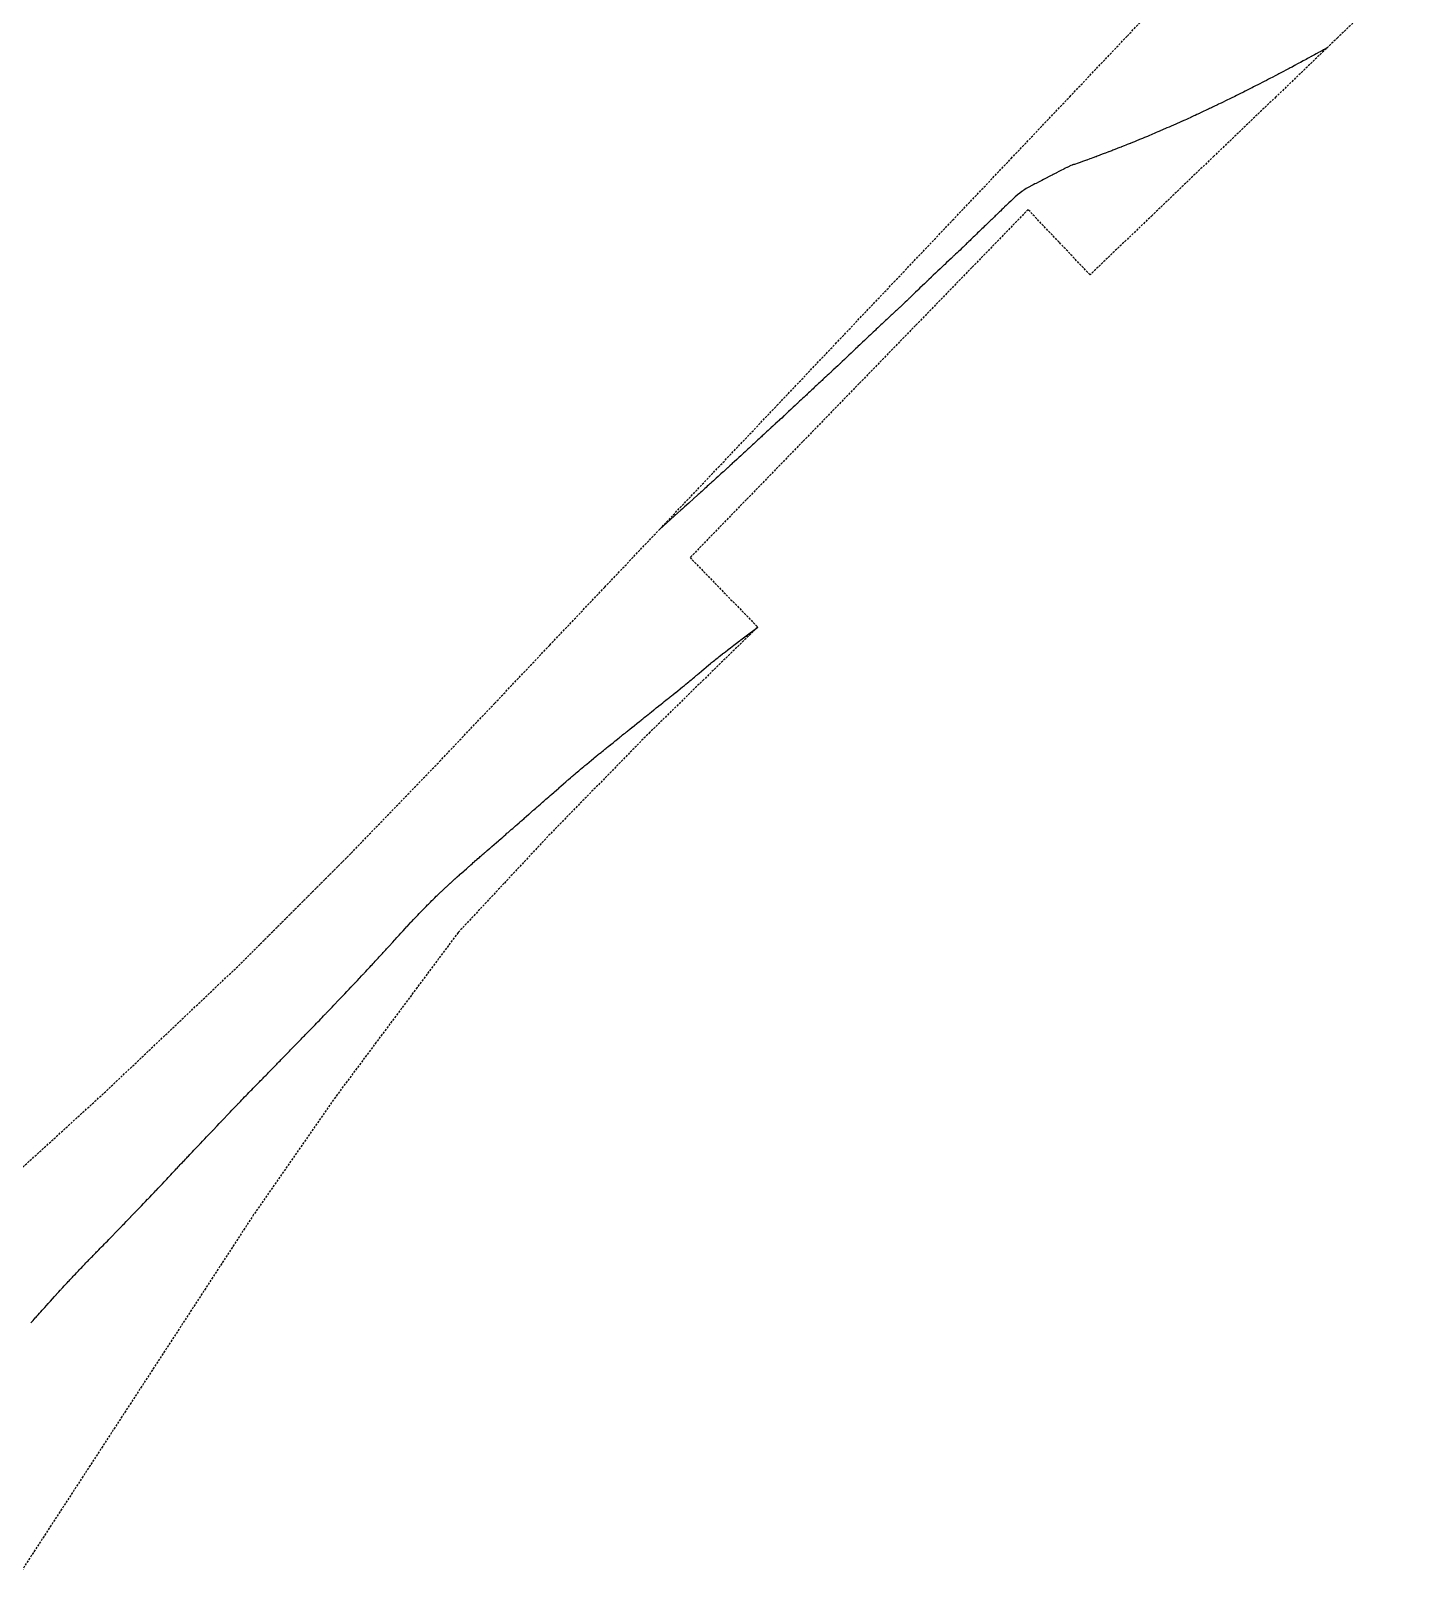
# Model space of a CAD drawing. Extents: x 6012137 to 6013842, y 2108997 to 2110704.
# Drawn here: x 6012545.7 to 6012862, y 2109317.2 to 2109677.5 of the extents above; entities that cross this region are included whole.
import ezdxf

# ---------------------------------------------------------------- set-up
doc = ezdxf.new("R2010")
doc.units = 0
doc.linetypes.add('HIDDENX2', pattern=[0.75, 0.5, -0.25])
doc.layers.get('0').update_dxf_attribs({"linetype": 'CONTINUOUS'})

msp = doc.modelspace()

# ---------------------------------------------------------------- linework, layer by layer
at = {"color": 6, "linetype": 'CONTINUOUS', "flags": 128}
for points in [[(6012845.19, 2109673.63), (6012845.17, 2109673.63), (6012845.15, 2109673.61), (6012845.12, 2109673.6), (6012845.09, 2109673.58), (6012845.04, 2109673.56), (6012844.99, 2109673.52), (6012844.91, 2109673.48), (6012844.8, 2109673.42), (6012844.63, 2109673.32), (6012844.33, 2109673.16), (6012844.11, 2109673.04), (6012843.68, 2109672.8), (6012843.56, 2109672.73), (6012843.33, 2109672.61), (6012842.68, 2109672.25), (6012842.27, 2109672.02), (6012841.68, 2109671.7), (6012841.62, 2109671.67), (6012841.51, 2109671.61), (6012840.97, 2109671.31), (6012840.68, 2109671.15), (6012840.33, 2109670.96), (6012839.68, 2109670.61), (6012839.68, 2109670.61), (6012839.67, 2109670.61), (6012839.03, 2109670.26), (6012838.68, 2109670.07), (6012838.38, 2109669.91), (6012837.82, 2109669.61), (6012837.73, 2109669.56), (6012837.68, 2109669.53), (6012837.08, 2109669.21), (6012836.68, 2109669), (6012836.42, 2109668.86), (6012835.94, 2109668.61), (6012835.77, 2109668.52), (6012835.68, 2109668.47), (6012835.12, 2109668.17), (6012834.68, 2109667.94), (6012834.46, 2109667.83), (6012834.04, 2109667.61), (6012833.8, 2109667.48), (6012833.68, 2109667.42), (6012833.15, 2109667.14), (6012832.68, 2109666.9), (6012832.49, 2109666.8), (6012832.12, 2109666.61), (6012831.83, 2109666.46), (6012831.68, 2109666.38), (6012831.17, 2109666.12), (6012830.68, 2109665.86), (6012830.18, 2109665.61), (6012829.68, 2109665.35), (6012829.16, 2109665.08), (6012828.68, 2109664.84), (6012828.52, 2109664.76), (6012828.21, 2109664.61), (6012827.86, 2109664.43), (6012827.68, 2109664.34), (6012827.2, 2109664.09), (6012826.68, 2109663.83), (6012826.53, 2109663.76), (6012826.22, 2109663.61), (6012825.86, 2109663.42), (6012825.68, 2109663.33), (6012825.2, 2109663.09), (6012824.68, 2109662.83), (6012824.53, 2109662.76), (6012824.22, 2109662.61), (6012823.86, 2109662.43), (6012823.68, 2109662.34), (6012823.19, 2109662.1), (6012822.68, 2109661.84), (6012822.52, 2109661.77), (6012822.19, 2109661.61), (6012821.85, 2109661.44), (6012821.68, 2109661.36), (6012821.18, 2109661.11), (6012820.68, 2109660.87), (6012820.5, 2109660.78), (6012820.13, 2109660.61), (6012819.83, 2109660.46), (6012819.68, 2109660.39), (6012819.15, 2109660.14), (6012818.68, 2109659.91), (6012818.47, 2109659.81), (6012818.03, 2109659.61), (6012817.79, 2109659.49), (6012817.68, 2109659.44), (6012817.11, 2109659.17), (6012816.68, 2109658.97), (6012816.43, 2109658.85), (6012815.9, 2109658.61), (6012815.75, 2109658.53), (6012815.68, 2109658.5), (6012815.07, 2109658.22), (6012814.68, 2109658.04), (6012814.38, 2109657.9), (6012813.74, 2109657.61), (6012813.7, 2109657.59), (6012813.68, 2109657.58), (6012813.01, 2109657.27), (6012812.68, 2109657.12), (6012812.32, 2109656.96), (6012811.68, 2109656.67), (6012811.64, 2109656.65), (6012811.53, 2109656.61), (6012810.95, 2109656.34), (6012810.68, 2109656.22), (6012810.25, 2109656.03), (6012809.68, 2109655.78), (6012809.56, 2109655.73), (6012809.29, 2109655.61), (6012808.87, 2109655.42), (6012808.68, 2109655.34), (6012808.17, 2109655.12), (6012807.68, 2109654.9), (6012807.47, 2109654.81), (6012806.99, 2109654.61), (6012806.77, 2109654.51), (6012806.68, 2109654.47), (6012806.07, 2109654.21), (6012805.68, 2109654.04), (6012805.37, 2109653.91), (6012804.68, 2109653.62), (6012804.67, 2109653.61), (6012804.66, 2109653.61), (6012803.97, 2109653.32), (6012803.68, 2109653.19), (6012802.97, 2109652.9), (6012802.68, 2109652.78), (6012802.56, 2109652.73), (6012802.27, 2109652.61), (6012801.85, 2109652.43), (6012801.68, 2109652.36), (6012801.14, 2109652.14), (6012800.68, 2109651.95), (6012800.43, 2109651.85), (6012799.83, 2109651.61), (6012799.72, 2109651.56), (6012799.68, 2109651.55), (6012799.01, 2109651.28), (6012798.68, 2109651.15), (6012798.29, 2109650.99), (6012797.68, 2109650.75), (6012797.58, 2109650.71), (6012797.31, 2109650.61), (6012796.86, 2109650.43), (6012796.68, 2109650.36), (6012796.14, 2109650.15), (6012795.68, 2109649.97), (6012795.42, 2109649.87), (6012794.73, 2109649.61), (6012794.69, 2109649.59), (6012794.68, 2109649.59), (6012793.97, 2109649.32), (6012793.68, 2109649.21), (6012793.24, 2109649.04), (6012792.68, 2109648.83), (6012792.52, 2109648.77), (6012792.09, 2109648.61), (6012791.79, 2109648.49), (6012791.68, 2109648.45), (6012791.06, 2109648.22), (6012790.68, 2109648.08), (6012790.33, 2109647.96), (6012789.68, 2109647.72), (6012789.6, 2109647.69), (6012789.37, 2109647.61), (6012788.86, 2109647.43), (6012788.68, 2109647.36), (6012788.12, 2109647.17), (6012787.68, 2109647.02), (6012786.8, 2109646.72), (6012786.77, 2109646.71), (6012786.58, 2109646.65), (6012786.45, 2109646.61), (6012786.36, 2109646.58), (6012786.29, 2109646.56), (6012786.24, 2109646.54), (6012786, 2109646.47), (6012785.25, 2109646.08), (6012785.12, 2109646.02), (6012785.06, 2109645.99), (6012784.68, 2109645.8), (6012784.55, 2109645.73), (6012784.32, 2109645.61), (6012783.68, 2109645.28), (6012783.23, 2109645.05), (6012782.68, 2109644.76), (6012782.58, 2109644.71), (6012782.38, 2109644.61), (6012781.92, 2109644.37), (6012781.68, 2109644.24), (6012781.26, 2109644.03), (6012780.68, 2109643.73), (6012780.6, 2109643.69), (6012780.45, 2109643.61), (6012779.94, 2109643.35), (6012779.68, 2109643.21), (6012779.28, 2109643), (6012778.68, 2109642.7), (6012778.62, 2109642.66), (6012778.51, 2109642.61), (6012777.96, 2109642.32), (6012777.68, 2109642.18), (6012777.3, 2109641.98), (6012776.68, 2109641.66), (6012776.57, 2109641.61), (6012775.68, 2109641.11), (6012775.37, 2109640.92), (6012774.9, 2109640.61), (6012774.77, 2109640.52), (6012774.68, 2109640.46), (6012774.19, 2109640.1), (6012773.68, 2109639.69), (6012773.64, 2109639.65), (6012773.59, 2109639.61), (6012773.11, 2109639.18), (6012772.68, 2109638.78), (6012772.59, 2109638.69), (6012772.5, 2109638.61), (6012772.08, 2109638.21), (6012771.68, 2109637.83), (6012771.56, 2109637.72), (6012771.44, 2109637.61), (6012771.05, 2109637.23), (6012770.68, 2109636.88), (6012770.54, 2109636.75), (6012770.39, 2109636.61), (6012770.03, 2109636.26), (6012769.68, 2109635.93), (6012769.52, 2109635.77), (6012769.35, 2109635.61), (6012769.01, 2109635.28), (6012768.68, 2109634.97), (6012768.5, 2109634.79), (6012768.3, 2109634.61), (6012767.99, 2109634.3), (6012767.68, 2109634.01), (6012767.48, 2109633.81), (6012767.26, 2109633.61), (6012766.97, 2109633.32), (6012766.68, 2109633.05), (6012766.46, 2109632.83), (6012766.22, 2109632.61), (6012765.95, 2109632.34), (6012765.68, 2109632.08), (6012765.44, 2109631.85), (6012765.19, 2109631.61), (6012764.93, 2109631.36), (6012764.68, 2109631.11), (6012764.42, 2109630.86), (6012764.16, 2109630.61), (6012763.92, 2109630.37), (6012763.68, 2109630.14), (6012763.41, 2109629.88), (6012763.13, 2109629.61), (6012762.9, 2109629.38), (6012762.68, 2109629.16), (6012762.4, 2109628.89), (6012762.11, 2109628.61), (6012761.89, 2109628.4), (6012761.68, 2109628.19), (6012761.38, 2109627.9), (6012761.07, 2109627.61), (6012760.87, 2109627.42), (6012760.68, 2109627.24), (6012760.36, 2109626.93), (6012760.01, 2109626.61), (6012759.84, 2109626.45), (6012759.68, 2109626.3), (6012759.32, 2109625.96), (6012758.94, 2109625.61), (6012758.81, 2109625.48), (6012758.68, 2109625.36), (6012758.29, 2109625), (6012757.88, 2109624.61), (6012757.78, 2109624.51), (6012757.68, 2109624.42), (6012757.26, 2109624.03), (6012756.82, 2109623.61), (6012756.75, 2109623.54), (6012756.68, 2109623.48), (6012756.23, 2109623.05), (6012755.76, 2109622.61), (6012755.72, 2109622.57), (6012755.68, 2109622.53), (6012755.21, 2109622.08), (6012754.71, 2109621.61), (6012754.7, 2109621.59), (6012754.68, 2109621.58), (6012754.18, 2109621.1), (6012753.68, 2109620.62), (6012753.67, 2109620.62), (6012753.66, 2109620.61), (6012753.16, 2109620.13), (6012752.68, 2109619.67), (6012752.65, 2109619.64), (6012752.61, 2109619.61), (6012752.14, 2109619.15), (6012751.68, 2109618.71), (6012751.62, 2109618.66), (6012751.57, 2109618.61), (6012751.11, 2109618.17), (6012750.68, 2109617.76), (6012750.6, 2109617.68), (6012750.52, 2109617.61), (6012750.09, 2109617.19), (6012749.68, 2109616.79), (6012749.59, 2109616.7), (6012749.49, 2109616.61), (6012749.08, 2109616.21), (6012748.68, 2109615.82), (6012748.57, 2109615.71), (6012748.46, 2109615.61), (6012748.06, 2109615.22), (6012747.68, 2109614.86), (6012747.55, 2109614.73), (6012747.42, 2109614.61), (6012747.04, 2109614.25), (6012746.68, 2109613.91), (6012746.52, 2109613.76), (6012746.35, 2109613.61), (6012746, 2109613.28), (6012745.68, 2109612.98), (6012745.48, 2109612.8), (6012745.27, 2109612.61), (6012744.97, 2109612.32), (6012744.68, 2109612.05), (6012744.45, 2109611.84), (6012744.2, 2109611.61), (6012743.93, 2109611.35), (6012743.68, 2109611.11), (6012743.42, 2109610.87), (6012743.14, 2109610.61), (6012742.9, 2109610.38), (6012742.68, 2109610.17), (6012742.39, 2109609.9), (6012742.08, 2109609.61), (6012741.87, 2109609.41), (6012741.68, 2109609.23), (6012741.36, 2109608.93), (6012741.01, 2109608.61), (6012740.84, 2109608.44), (6012740.68, 2109608.29), (6012740.33, 2109607.96), (6012739.95, 2109607.61), (6012739.81, 2109607.47), (6012739.68, 2109607.35), (6012739.3, 2109606.99), (6012738.89, 2109606.61), (6012738.78, 2109606.5), (6012738.68, 2109606.4), (6012738.27, 2109606.02), (6012737.84, 2109605.61), (6012737.76, 2109605.53), (6012737.68, 2109605.46), (6012737.24, 2109605.04), (6012736.78, 2109604.61), (6012736.73, 2109604.56), (6012736.68, 2109604.51), (6012736.22, 2109604.07), (6012735.73, 2109603.61), (6012735.7, 2109603.58), (6012735.68, 2109603.56), (6012735.19, 2109603.09), (6012734.69, 2109602.61), (6012734.68, 2109602.6), (6012734.68, 2109602.6), (6012734.17, 2109602.11), (6012733.68, 2109601.64), (6012733.66, 2109601.63), (6012733.64, 2109601.61), (6012733.14, 2109601.14), (6012732.68, 2109600.71), (6012732.63, 2109600.66), (6012732.56, 2109600.61), (6012732.1, 2109600.18), (6012731.68, 2109599.79), (6012731.58, 2109599.7), (6012731.48, 2109599.61), (6012731.07, 2109599.22), (6012730.68, 2109598.86), (6012730.55, 2109598.74), (6012730.4, 2109598.61), (6012730.03, 2109598.26), (6012729.68, 2109597.93), (6012729.51, 2109597.78), (6012729.33, 2109597.61), (6012728.99, 2109597.29), (6012728.68, 2109597), (6012728.48, 2109596.81), (6012728.26, 2109596.61), (6012727.96, 2109596.33), (6012727.68, 2109596.07), (6012727.44, 2109595.85), (6012727.18, 2109595.61), (6012726.92, 2109595.36), (6012726.68, 2109595.14), (6012726.41, 2109594.88), (6012726.11, 2109594.61), (6012725.89, 2109594.4), (6012725.68, 2109594.2), (6012725.37, 2109593.92), (6012725.04, 2109593.61), (6012724.85, 2109593.43), (6012724.68, 2109593.27), (6012724.34, 2109592.95), (6012723.97, 2109592.61), (6012723.82, 2109592.47), (6012723.68, 2109592.34), (6012723.3, 2109591.99), (6012722.89, 2109591.61), (6012722.78, 2109591.5), (6012722.68, 2109591.41), (6012722.27, 2109591.02), (6012721.82, 2109590.61), (6012721.75, 2109590.54), (6012721.68, 2109590.47), (6012721.23, 2109590.05), (6012720.76, 2109589.61), (6012720.72, 2109589.57), (6012720.68, 2109589.53), (6012720.21, 2109589.08), (6012719.7, 2109588.61), (6012719.69, 2109588.6), (6012719.68, 2109588.59), (6012719.17, 2109588.11), (6012718.68, 2109587.66), (6012718.65, 2109587.64), (6012718.62, 2109587.61), (6012718.13, 2109587.16), (6012717.68, 2109586.75), (6012717.61, 2109586.68), (6012717.53, 2109586.61), (6012717.09, 2109586.2), (6012716.68, 2109585.83), (6012716.57, 2109585.72), (6012716.44, 2109585.61), (6012716.05, 2109585.24), (6012715.68, 2109584.91), (6012715.52, 2109584.76), (6012715.35, 2109584.61), (6012715, 2109584.28), (6012714.68, 2109583.98), (6012714.48, 2109583.8), (6012714.27, 2109583.61), (6012713.96, 2109583.32), (6012713.68, 2109583.06), (6012713.44, 2109582.84), (6012713.18, 2109582.61), (6012712.92, 2109582.37), (6012712.68, 2109582.14), (6012712.4, 2109581.89), (6012712.09, 2109581.61), (6012711.88, 2109581.41), (6012711.68, 2109581.23), (6012711.36, 2109580.93), (6012711.01, 2109580.61), (6012710.84, 2109580.45), (6012710.68, 2109580.31), (6012710.32, 2109579.97), (6012709.92, 2109579.61), (6012709.79, 2109579.49), (6012709.68, 2109579.39), (6012709.27, 2109579.01), (6012708.83, 2109578.61), (6012708.75, 2109578.54), (6012708.68, 2109578.47), (6012708.23, 2109578.06), (6012707.74, 2109577.61), (6012707.71, 2109577.58), (6012707.68, 2109577.56), (6012707.19, 2109577.1), (6012706.68, 2109576.64), (6012706.66, 2109576.62), (6012706.65, 2109576.61), (6012706.14, 2109576.14), (6012705.68, 2109575.71), (6012705.62, 2109575.66), (6012705.56, 2109575.61), (6012705.1, 2109575.18), (6012704.68, 2109574.8), (6012704.58, 2109574.71), (6012704.47, 2109574.61), (6012704.05, 2109574.23), (6012703.68, 2109573.89), (6012703.53, 2109573.76), (6012703.36, 2109573.61), (6012703.01, 2109573.28), (6012702.68, 2109572.98), (6012702.48, 2109572.8), (6012702.26, 2109572.61), (6012701.96, 2109572.33), (6012701.68, 2109572.08), (6012701.43, 2109571.85), (6012701.16, 2109571.61), (6012700.91, 2109571.38), (6012700.68, 2109571.17), (6012700.38, 2109570.9), (6012700.06, 2109570.61), (6012699.86, 2109570.43), (6012699.68, 2109570.27), (6012698.95, 2109569.61), (6012698.81, 2109569.48), (6012698.68, 2109569.36), (6012697.84, 2109568.61), (6012697.76, 2109568.53), (6012697.68, 2109568.46), (6012696.73, 2109567.61), (6012696.71, 2109567.58), (6012696.68, 2109567.56), (6012696.2, 2109567.12), (6012695.83, 2109566.79), (6012695.18, 2109566.21), (6012691, 2109562.46)], [(6012545.68, 2109379.08), (6012545.93, 2109379.36), (6012546.15, 2109379.61), (6012546.4, 2109379.88), (6012546.68, 2109380.19), (6012546.88, 2109380.41), (6012547.06, 2109380.61), (6012547.35, 2109380.93), (6012547.68, 2109381.3), (6012547.83, 2109381.46), (6012547.96, 2109381.61), (6012548.3, 2109381.99), (6012548.68, 2109382.41), (6012548.77, 2109382.51), (6012548.86, 2109382.61), (6012549.25, 2109383.04), (6012549.68, 2109383.52), (6012549.72, 2109383.57), (6012549.76, 2109383.61), (6012550.19, 2109384.09), (6012550.65, 2109384.61), (6012550.67, 2109384.62), (6012550.68, 2109384.63), (6012551.14, 2109385.15), (6012551.55, 2109385.61), (6012551.61, 2109385.67), (6012551.68, 2109385.75), (6012552.09, 2109386.2), (6012552.46, 2109386.61), (6012552.57, 2109386.72), (6012552.68, 2109386.85), (6012553.04, 2109387.24), (6012553.38, 2109387.61), (6012553.52, 2109387.76), (6012553.68, 2109387.93), (6012554.01, 2109388.28), (6012554.31, 2109388.61), (6012554.49, 2109388.8), (6012554.68, 2109389), (6012554.97, 2109389.31), (6012555.25, 2109389.61), (6012555.46, 2109389.83), (6012555.68, 2109390.06), (6012555.95, 2109390.34), (6012556.2, 2109390.61), (6012556.43, 2109390.85), (6012556.68, 2109391.11), (6012556.92, 2109391.37), (6012557.15, 2109391.61), (6012557.41, 2109391.88), (6012557.68, 2109392.16), (6012557.9, 2109392.39), (6012558.11, 2109392.61), (6012558.39, 2109392.9), (6012558.68, 2109393.2), (6012558.88, 2109393.41), (6012559.07, 2109393.61), (6012559.37, 2109393.91), (6012559.68, 2109394.23), (6012559.86, 2109394.42), (6012560.04, 2109394.61), (6012560.36, 2109394.93), (6012560.68, 2109395.26), (6012560.85, 2109395.44), (6012561.02, 2109395.61), (6012561.35, 2109395.94), (6012561.68, 2109396.28), (6012561.84, 2109396.44), (6012562, 2109396.61), (6012562.34, 2109396.95), (6012562.68, 2109397.3), (6012562.83, 2109397.45), (6012562.98, 2109397.61), (6012563.33, 2109397.96), (6012563.68, 2109398.32), (6012563.95, 2109398.61), (6012564.68, 2109399.35), (6012564.8, 2109399.48), (6012564.92, 2109399.61), (6012565.3, 2109399.99), (6012565.68, 2109400.39), (6012565.79, 2109400.5), (6012565.89, 2109400.61), (6012566.28, 2109401.01), (6012566.68, 2109401.42), (6012566.77, 2109401.52), (6012566.86, 2109401.61), (6012567.26, 2109402.02), (6012567.68, 2109402.46), (6012567.75, 2109402.53), (6012567.83, 2109402.61), (6012568.25, 2109403.04), (6012568.68, 2109403.49), (6012568.74, 2109403.55), (6012568.79, 2109403.61), (6012569.23, 2109404.06), (6012569.68, 2109404.53), (6012569.72, 2109404.57), (6012569.76, 2109404.61), (6012570.21, 2109405.08), (6012570.68, 2109405.56), (6012570.7, 2109405.59), (6012570.72, 2109405.61), (6012571.19, 2109406.1), (6012571.68, 2109406.6), (6012571.68, 2109406.6), (6012571.68, 2109406.61), (6012572.17, 2109407.11), (6012572.64, 2109407.61), (6012572.66, 2109407.62), (6012572.68, 2109407.64), (6012573.15, 2109408.13), (6012573.61, 2109408.61), (6012573.64, 2109408.64), (6012573.68, 2109408.68), (6012574.13, 2109409.15), (6012574.56, 2109409.61), (6012574.62, 2109409.67), (6012574.68, 2109409.73), (6012575.11, 2109410.18), (6012575.51, 2109410.61), (6012575.6, 2109410.69), (6012575.68, 2109410.78), (6012576.08, 2109411.21), (6012576.45, 2109411.61), (6012576.56, 2109411.72), (6012576.68, 2109411.85), (6012577.04, 2109412.24), (6012577.38, 2109412.61), (6012577.53, 2109412.76), (6012577.68, 2109412.93), (6012578.01, 2109413.28), (6012578.31, 2109413.61), (6012578.49, 2109413.8), (6012578.68, 2109414), (6012578.97, 2109414.31), (6012579.25, 2109414.61), (6012579.46, 2109414.83), (6012579.68, 2109415.07), (6012579.94, 2109415.35), (6012580.18, 2109415.61), (6012580.42, 2109415.86), (6012580.68, 2109416.13), (6012580.91, 2109416.38), (6012581.12, 2109416.61), (6012581.39, 2109416.89), (6012581.68, 2109417.2), (6012581.88, 2109417.41), (6012582.06, 2109417.61), (6012582.36, 2109417.92), (6012582.68, 2109418.26), (6012582.85, 2109418.44), (6012583.01, 2109418.61), (6012583.33, 2109418.95), (6012583.68, 2109419.32), (6012583.82, 2109419.47), (6012583.95, 2109419.61), (6012584.31, 2109419.98), (6012584.68, 2109420.37), (6012584.79, 2109420.49), (6012584.9, 2109420.61), (6012585.28, 2109421.01), (6012585.68, 2109421.43), (6012585.77, 2109421.52), (6012585.85, 2109421.61), (6012586.26, 2109422.03), (6012586.68, 2109422.48), (6012586.74, 2109422.54), (6012586.8, 2109422.61), (6012587.23, 2109423.05), (6012587.68, 2109423.52), (6012587.72, 2109423.57), (6012587.76, 2109423.61), (6012588.68, 2109424.58), (6012588.71, 2109424.61), (6012589.18, 2109425.11), (6012589.65, 2109425.61), (6012589.67, 2109425.62), (6012589.68, 2109425.64), (6012590.6, 2109426.61), (6012590.68, 2109426.7), (6012591.12, 2109427.16), (6012591.54, 2109427.61), (6012591.61, 2109427.68), (6012591.68, 2109427.75), (6012592.1, 2109428.19), (6012592.5, 2109428.61), (6012592.59, 2109428.7), (6012592.68, 2109428.8), (6012593.08, 2109429.21), (6012593.45, 2109429.61), (6012593.57, 2109429.72), (6012593.68, 2109429.84), (6012594.06, 2109430.23), (6012594.42, 2109430.61), (6012594.55, 2109430.74), (6012594.68, 2109430.88), (6012595.04, 2109431.25), (6012595.39, 2109431.61), (6012595.53, 2109431.75), (6012595.68, 2109431.91), (6012596.03, 2109432.26), (6012596.36, 2109432.61), (6012596.52, 2109432.77), (6012596.68, 2109432.93), (6012597.02, 2109433.27), (6012597.34, 2109433.61), (6012597.51, 2109433.77), (6012597.68, 2109433.95), (6012598.01, 2109434.28), (6012598.33, 2109434.61), (6012598.51, 2109434.78), (6012598.68, 2109434.96), (6012599, 2109435.28), (6012599.32, 2109435.61), (6012599.5, 2109435.79), (6012599.68, 2109435.97), (6012600, 2109436.29), (6012600.31, 2109436.61), (6012600.49, 2109436.79), (6012600.68, 2109436.98), (6012600.99, 2109437.3), (6012601.29, 2109437.61), (6012601.48, 2109437.8), (6012601.68, 2109438.01), (6012601.98, 2109438.31), (6012602.26, 2109438.61), (6012602.47, 2109438.82), (6012602.68, 2109439.04), (6012602.96, 2109439.33), (6012603.23, 2109439.61), (6012603.45, 2109439.83), (6012603.68, 2109440.07), (6012603.94, 2109440.34), (6012604.2, 2109440.61), (6012604.44, 2109440.85), (6012604.68, 2109441.1), (6012604.93, 2109441.36), (6012605.17, 2109441.61), (6012605.42, 2109441.86), (6012605.68, 2109442.13), (6012605.92, 2109442.37), (6012606.14, 2109442.61), (6012606.41, 2109442.88), (6012606.68, 2109443.16), (6012606.9, 2109443.38), (6012607.12, 2109443.61), (6012607.4, 2109443.89), (6012607.68, 2109444.18), (6012607.89, 2109444.4), (6012608.09, 2109444.61), (6012608.38, 2109444.9), (6012608.68, 2109445.2), (6012608.88, 2109445.41), (6012609.07, 2109445.61), (6012609.37, 2109445.91), (6012609.68, 2109446.23), (6012609.87, 2109446.42), (6012610.05, 2109446.61), (6012610.36, 2109446.92), (6012610.68, 2109447.25), (6012610.86, 2109447.43), (6012611.03, 2109447.61), (6012611.35, 2109447.94), (6012611.68, 2109448.28), (6012611.84, 2109448.45), (6012612, 2109448.61), (6012612.33, 2109448.95), (6012612.68, 2109449.31), (6012612.82, 2109449.46), (6012612.96, 2109449.61), (6012613.31, 2109449.97), (6012613.68, 2109450.35), (6012613.8, 2109450.48), (6012613.92, 2109450.61), (6012614.29, 2109450.99), (6012614.68, 2109451.4), (6012614.78, 2109451.5), (6012614.88, 2109451.61), (6012615.27, 2109452.02), (6012615.68, 2109452.45), (6012615.83, 2109452.61), (6012616.68, 2109453.5), (6012616.78, 2109453.61), (6012617.68, 2109454.55), (6012617.71, 2109454.58), (6012617.73, 2109454.61), (6012618.19, 2109455.09), (6012618.68, 2109455.6), (6012618.68, 2109455.61), (6012618.68, 2109455.61), (6012619.17, 2109456.12), (6012619.63, 2109456.61), (6012619.65, 2109456.63), (6012619.68, 2109456.66), (6012620.14, 2109457.15), (6012620.58, 2109457.61), (6012620.63, 2109457.66), (6012620.68, 2109457.72), (6012621.11, 2109458.17), (6012621.52, 2109458.61), (6012621.6, 2109458.69), (6012621.68, 2109458.78), (6012622.08, 2109459.2), (6012622.46, 2109459.61), (6012622.57, 2109459.72), (6012622.68, 2109459.84), (6012623.05, 2109460.24), (6012623.39, 2109460.61), (6012623.53, 2109460.75), (6012623.68, 2109460.91), (6012624.01, 2109461.27), (6012624.32, 2109461.61), (6012624.5, 2109461.79), (6012624.68, 2109461.99), (6012624.98, 2109462.31), (6012625.25, 2109462.61), (6012625.45, 2109462.83), (6012625.68, 2109463.08), (6012625.93, 2109463.35), (6012626.17, 2109463.61), (6012626.41, 2109463.87), (6012626.68, 2109464.17), (6012626.89, 2109464.4), (6012627.08, 2109464.61), (6012627.37, 2109464.92), (6012627.68, 2109465.27), (6012627.84, 2109465.44), (6012627.99, 2109465.61), (6012628.32, 2109465.97), (6012628.68, 2109466.36), (6012628.8, 2109466.49), (6012628.9, 2109466.61), (6012629.27, 2109467.01), (6012629.68, 2109467.46), (6012629.75, 2109467.53), (6012629.82, 2109467.61), (6012630.23, 2109468.06), (6012630.68, 2109468.55), (6012630.71, 2109468.58), (6012630.73, 2109468.61), (6012631.18, 2109469.1), (6012631.65, 2109469.61), (6012631.66, 2109469.62), (6012631.68, 2109469.64), (6012632.14, 2109470.15), (6012632.56, 2109470.61), (6012632.62, 2109470.67), (6012632.68, 2109470.73), (6012633.1, 2109471.19), (6012633.49, 2109471.61), (6012633.58, 2109471.7), (6012633.68, 2109471.81), (6012634.07, 2109472.22), (6012634.43, 2109472.61), (6012634.55, 2109472.73), (6012634.68, 2109472.87), (6012635.04, 2109473.25), (6012635.39, 2109473.61), (6012635.53, 2109473.76), (6012635.68, 2109473.91), (6012636.02, 2109474.26), (6012636.36, 2109474.61), (6012636.52, 2109474.77), (6012636.68, 2109474.94), (6012637.01, 2109475.28), (6012637.34, 2109475.61), (6012637.51, 2109475.78), (6012637.68, 2109475.95), (6012638.01, 2109476.28), (6012638.33, 2109476.61), (6012638.51, 2109476.78), (6012638.68, 2109476.95), (6012639.01, 2109477.28), (6012639.34, 2109477.61), (6012639.51, 2109477.77), (6012639.68, 2109477.93), (6012640.02, 2109478.26), (6012640.38, 2109478.61), (6012640.53, 2109478.75), (6012640.68, 2109478.89), (6012641.05, 2109479.24), (6012641.44, 2109479.61), (6012641.56, 2109479.72), (6012641.68, 2109479.83), (6012642.08, 2109480.2), (6012642.52, 2109480.61), (6012642.6, 2109480.68), (6012642.68, 2109480.75), (6012643.13, 2109481.16), (6012643.62, 2109481.61), (6012643.65, 2109481.63), (6012643.68, 2109481.66), (6012644.18, 2109482.11), (6012644.68, 2109482.55), (6012644.71, 2109482.58), (6012644.74, 2109482.61), (6012645.24, 2109483.05), (6012645.68, 2109483.44), (6012645.77, 2109483.52), (6012645.86, 2109483.61), (6012646.3, 2109483.99), (6012646.68, 2109484.33), (6012646.83, 2109484.46), (6012647, 2109484.61), (6012647.36, 2109484.92), (6012647.68, 2109485.2), (6012647.9, 2109485.39), (6012648.15, 2109485.61), (6012648.43, 2109485.85), (6012648.68, 2109486.07), (6012648.97, 2109486.32), (6012649.3, 2109486.61), (6012649.5, 2109486.78), (6012649.68, 2109486.94), (6012650.04, 2109487.25), (6012650.44, 2109487.61), (6012650.57, 2109487.72), (6012650.68, 2109487.81), (6012651.11, 2109488.18), (6012651.59, 2109488.61), (6012651.64, 2109488.65), (6012651.68, 2109488.68), (6012652.17, 2109489.11), (6012652.68, 2109489.55), (6012652.71, 2109489.58), (6012652.74, 2109489.61), (6012653.24, 2109490.04), (6012653.68, 2109490.42), (6012653.78, 2109490.51), (6012653.89, 2109490.61), (6012654.31, 2109490.97), (6012654.68, 2109491.29), (6012654.85, 2109491.44), (6012655.04, 2109491.61), (6012655.38, 2109491.9), (6012655.68, 2109492.16), (6012655.92, 2109492.37), (6012656.19, 2109492.61), (6012656.45, 2109492.83), (6012656.68, 2109493.03), (6012656.99, 2109493.3), (6012657.34, 2109493.61), (6012657.52, 2109493.77), (6012657.68, 2109493.9), (6012658.05, 2109494.23), (6012658.48, 2109494.61), (6012658.59, 2109494.7), (6012658.68, 2109494.78), (6012659.12, 2109495.16), (6012659.63, 2109495.61), (6012659.65, 2109495.63), (6012659.68, 2109495.65), (6012660.19, 2109496.1), (6012660.68, 2109496.53), (6012660.72, 2109496.57), (6012660.77, 2109496.61), (6012661.25, 2109497.03), (6012661.68, 2109497.41), (6012661.79, 2109497.5), (6012661.91, 2109497.61), (6012662.32, 2109497.97), (6012662.68, 2109498.28), (6012662.85, 2109498.43), (6012663.05, 2109498.61), (6012663.39, 2109498.9), (6012663.68, 2109499.16), (6012663.92, 2109499.37), (6012664.19, 2109499.61), (6012664.45, 2109499.83), (6012664.68, 2109500.03), (6012664.99, 2109500.3), (6012665.33, 2109500.61), (6012665.52, 2109500.77), (6012665.68, 2109500.91), (6012666.05, 2109501.23), (6012666.48, 2109501.61), (6012666.59, 2109501.7), (6012666.68, 2109501.78), (6012667.12, 2109502.17), (6012667.62, 2109502.61), (6012667.65, 2109502.64), (6012667.68, 2109502.66), (6012668.18, 2109503.1), (6012668.68, 2109503.54), (6012668.72, 2109503.57), (6012668.76, 2109503.61), (6012669.25, 2109504.03), (6012669.68, 2109504.41), (6012669.79, 2109504.5), (6012669.91, 2109504.61), (6012670.32, 2109504.96), (6012670.68, 2109505.27), (6012670.86, 2109505.42), (6012671.07, 2109505.61), (6012671.4, 2109505.89), (6012671.68, 2109506.12), (6012671.94, 2109506.34), (6012672.25, 2109506.61), (6012672.48, 2109506.8), (6012672.68, 2109506.97), (6012673.03, 2109507.26), (6012673.44, 2109507.61), (6012673.57, 2109507.72), (6012673.68, 2109507.81), (6012674.11, 2109508.17), (6012674.63, 2109508.61), (6012674.66, 2109508.63), (6012674.68, 2109508.64), (6012675.21, 2109509.08), (6012675.68, 2109509.47), (6012675.76, 2109509.53), (6012675.85, 2109509.61), (6012676.31, 2109509.98), (6012676.68, 2109510.28), (6012676.86, 2109510.43), (6012677.08, 2109510.61), (6012677.41, 2109510.87), (6012677.68, 2109511.09), (6012677.97, 2109511.32), (6012678.32, 2109511.61), (6012678.52, 2109511.76), (6012678.68, 2109511.89), (6012679.08, 2109512.21), (6012679.57, 2109512.61), (6012679.63, 2109512.66), (6012679.68, 2109512.7), (6012680.18, 2109513.1), (6012680.68, 2109513.5), (6012680.74, 2109513.55), (6012680.81, 2109513.61), (6012681.29, 2109513.99), (6012681.68, 2109514.31), (6012681.85, 2109514.44), (6012682.05, 2109514.61), (6012682.4, 2109514.88), (6012682.68, 2109515.11), (6012682.96, 2109515.33), (6012683.3, 2109515.61), (6012683.51, 2109515.78), (6012683.68, 2109515.91), (6012684.07, 2109516.22), (6012684.54, 2109516.61), (6012684.62, 2109516.67), (6012684.68, 2109516.72), (6012685.17, 2109517.11), (6012685.68, 2109517.52), (6012685.73, 2109517.56), (6012685.79, 2109517.61), (6012686.28, 2109518), (6012686.68, 2109518.32), (6012686.84, 2109518.45), (6012687.04, 2109518.61), (6012687.39, 2109518.89), (6012687.68, 2109519.12), (6012687.95, 2109519.34), (6012688.28, 2109519.61), (6012688.5, 2109519.78), (6012688.68, 2109519.92), (6012689.06, 2109520.23), (6012689.53, 2109520.61), (6012689.61, 2109520.67), (6012689.68, 2109520.73), (6012690.17, 2109521.12), (6012690.68, 2109521.53), (6012690.72, 2109521.56), (6012690.78, 2109521.61), (6012691.28, 2109522.01), (6012691.68, 2109522.33), (6012691.83, 2109522.45), (6012692.02, 2109522.61), (6012692.39, 2109522.9), (6012692.68, 2109523.13), (6012692.94, 2109523.34), (6012693.27, 2109523.61), (6012693.5, 2109523.79), (6012693.68, 2109523.93), (6012694.06, 2109524.23), (6012694.52, 2109524.61), (6012694.61, 2109524.68), (6012694.68, 2109524.73), (6012695.16, 2109525.12), (6012695.68, 2109525.53), (6012695.72, 2109525.57), (6012695.77, 2109525.61), (6012696.27, 2109526.01), (6012696.68, 2109526.34), (6012696.83, 2109526.46), (6012697.01, 2109526.61), (6012697.38, 2109526.91), (6012697.68, 2109527.16), (6012697.93, 2109527.36), (6012698.23, 2109527.61), (6012698.47, 2109527.81), (6012698.68, 2109527.99), (6012699.02, 2109528.27), (6012699.42, 2109528.61), (6012699.56, 2109528.73), (6012699.68, 2109528.83), (6012700.1, 2109529.18), (6012700.6, 2109529.61), (6012700.64, 2109529.64), (6012700.68, 2109529.67), (6012701.19, 2109530.1), (6012701.68, 2109530.52), (6012701.73, 2109530.56), (6012701.78, 2109530.61), (6012702.27, 2109531.02), (6012702.68, 2109531.37), (6012702.81, 2109531.47), (6012702.97, 2109531.61), (6012703.37, 2109531.92), (6012703.68, 2109532.19), (6012703.92, 2109532.37), (6012704.21, 2109532.61), (6012704.47, 2109532.81), (6012704.68, 2109532.99), (6012705.03, 2109533.25), (6012705.47, 2109533.61), (6012705.59, 2109533.7), (6012705.68, 2109533.77), (6012706.16, 2109534.13), (6012706.68, 2109534.54), (6012706.77, 2109534.61), (6012707.29, 2109535), (6012707.68, 2109535.3), (6012708.08, 2109535.61), (6012708.42, 2109535.87), (6012708.68, 2109536.06), (6012709.39, 2109536.61), (6012709.56, 2109536.73), (6012709.68, 2109536.83), (6012710.6, 2109537.53), (6012713.61, 2109539.82)]]:
    msp.add_lwpolyline(points, dxfattribs=at)
at = {"color": 2, "linetype": 'HIDDENX2'}
for points in [[(6012533.81, 2109405.95, 10.77), (6012548.2, 2109419.06, 10.69), (6012562.6, 2109432.18, 10.62), (6012593.68, 2109461.61, 10.5), (6012594.68, 2109462.61, 10.5), (6012595.68, 2109463.61, 10.49), (6012596.68, 2109464.61, 10.49), (6012597.68, 2109465.61, 10.49), (6012598.68, 2109466.61, 10.48), (6012599.68, 2109467.61, 10.48), (6012600.68, 2109468.61, 10.48), (6012601.68, 2109469.61, 10.48), (6012602.68, 2109470.61, 10.47), (6012603.68, 2109471.61, 10.47), (6012604.68, 2109472.61, 10.47), (6012605.68, 2109473.61, 10.46), (6012606.68, 2109474.61, 10.46), (6012607.68, 2109475.61, 10.46), (6012608.68, 2109476.61, 10.46), (6012609.68, 2109477.61, 10.45), (6012610.68, 2109478.61, 10.45), (6012611.68, 2109479.61, 10.45), (6012612.68, 2109480.61, 10.45), (6012613.68, 2109481.61, 10.44), (6012614.68, 2109482.61, 10.44), (6012615.68, 2109483.61, 10.44), (6012616.68, 2109484.61, 10.43), (6012617.68, 2109485.61, 10.43), (6012618.68, 2109486.61, 10.43), (6012619.68, 2109487.61, 10.43), (6012640.09, 2109508.77, 10.36), (6012652.82, 2109522.19, 10.32), (6012665.54, 2109535.62, 10.28), (6012678.27, 2109549.04, 10.24), (6012691, 2109562.46, 10.2), (6012704.53, 2109576.73, 10.16), (6012718.06, 2109591, 10.11), (6012731.59, 2109605.27, 10.07), (6012745.12, 2109619.54, 10.03), (6012758.65, 2109633.8, 9.99), (6012772.18, 2109648.07, 9.94), (6012785.71, 2109662.34, 9.9), (6012799.03, 2109676.39, 9.68), (6012812.35, 2109690.44, 9.46)], [(6012861.99, 2109689.72, 10.03), (6012847.67, 2109676.02, 10.17), (6012833.36, 2109662.31, 10.32), (6012819.04, 2109648.61, 10.46), (6012804.73, 2109634.9, 10.61), (6012790.41, 2109621.2, 10.75), (6012783.25, 2109628.73, 10.55), (6012776.09, 2109636.27, 10.35), (6012763.07, 2109622.87, 10.37), (6012750.05, 2109609.46, 10.38), (6012737.03, 2109596.06, 10.4), (6012724.01, 2109582.66, 10.42), (6012710.99, 2109569.25, 10.43), (6012697.97, 2109555.85, 10.45), (6012705.79, 2109547.83, 10.62), (6012713.61, 2109539.82, 10.8), (6012701.16, 2109527.68, 10.83), (6012688.72, 2109515.54, 10.87), (6012665.64, 2109492, 10.93), (6012655.01, 2109480.61, 10.96), (6012644.37, 2109469.22, 10.99), (6012634.92, 2109456.55, 11.01), (6012625.47, 2109443.88, 11.04), (6012616.02, 2109431.22, 11.07), (6012597.13, 2109404.06, 11.13), (6012587.69, 2109389.58, 11.16), (6012578.25, 2109375.09, 11.19), (6012568.8, 2109360.61, 11.21), (6012559.36, 2109346.12, 11.24), (6012549.92, 2109331.64, 11.27), (6012540.48, 2109317.15, 11.3)]]:
    msp.add_polyline3d(points, dxfattribs=at)

doc.saveas('drawing.dxf')
